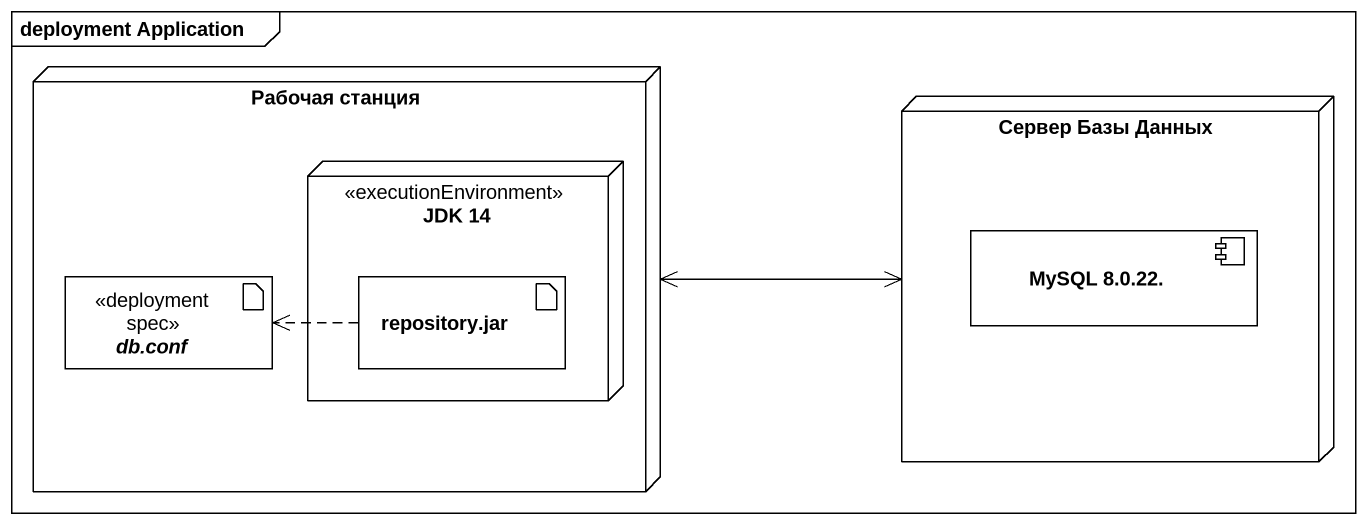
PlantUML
@startuml
mainframe deployment Application
node "Рабочая станция" as Рабочая_станция {
  node "JDK 14" as JDK_14 <<executionEnvironment>> {
    artifact "repository.jar" as repository_jar
  }
  artifact "db.conf" as db_conf <<deployment spec>>
}
node "Сервер Базы Данных" as Сервер_Базы_Данных {
  component "MySQL 8.0.22." as MySQL_8_0_22
}
Рабочая_станция -right-> Сервер_Базы_Данных
Сервер_Базы_Данных -left-> Рабочая_станция
repository_jar .left.> db_conf
@enduml
